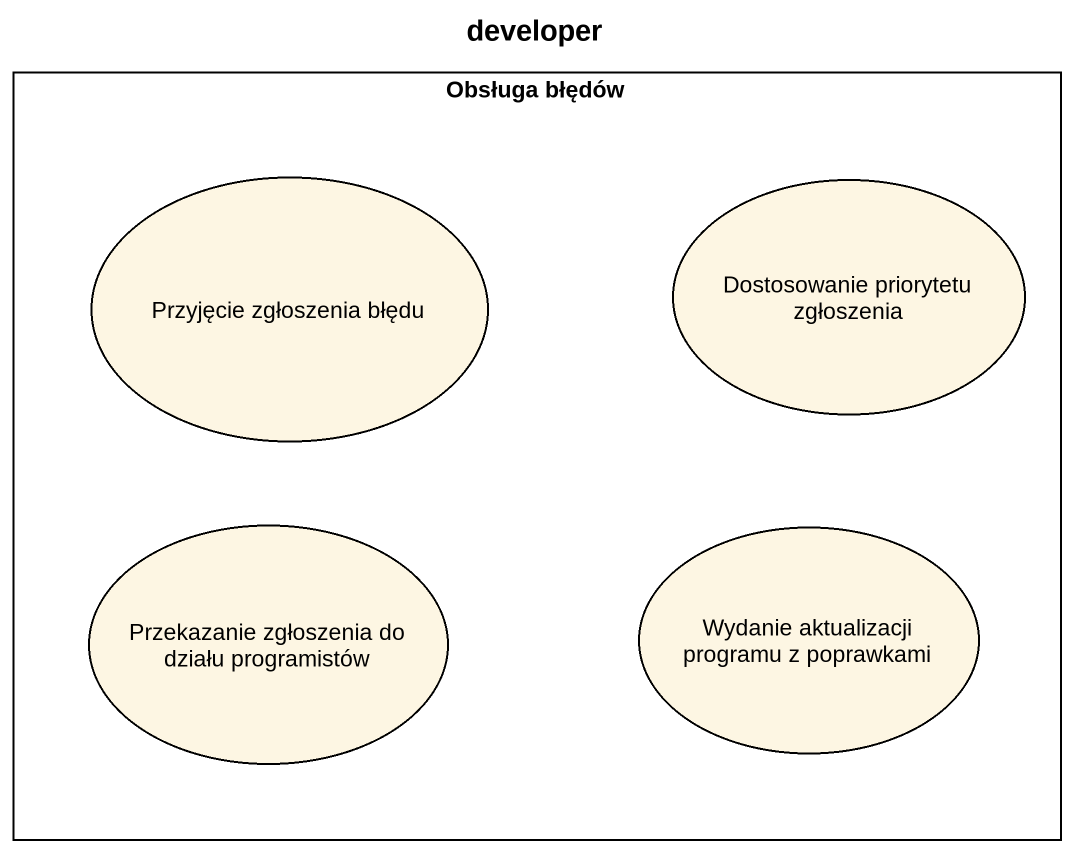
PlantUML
@startuml
title developer
rectangle "Obsługa błędów" as Obsługa_błędów {
  usecase "Przyjęcie zgłoszenia błędu" as Przyjęcie_zgłoszenia_błędu
  usecase "Dostosowanie priorytetu zgłoszenia" as Dostosowanie_priorytetu
  usecase "Przekazanie zgłoszenia do działu programistów" as Przekazanie_zgłoszenia_do
  usecase "Wydanie aktualizacji programu z poprawkami" as Wydanie_aktualizacji
}
@enduml
